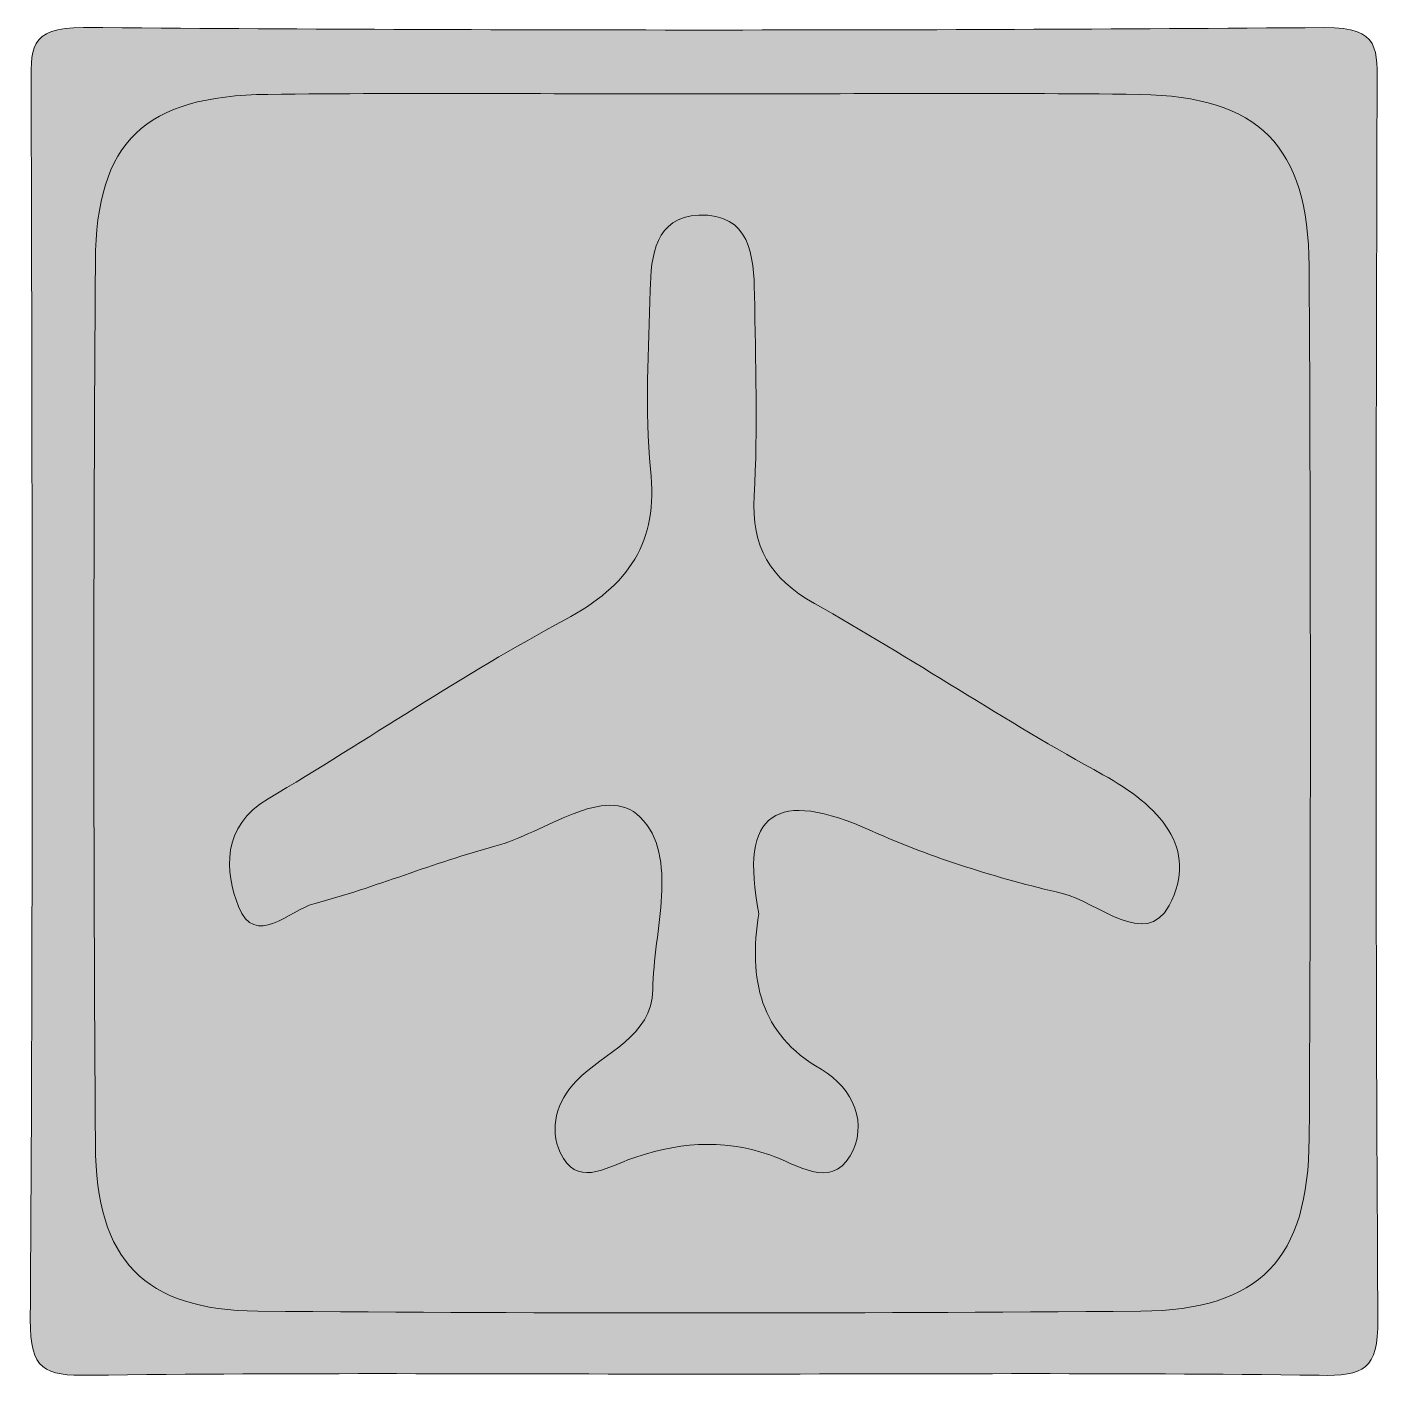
# Model space of a CAD drawing. Header units: inches. Extents: x 2027.6 to 2076, y 1148.1 to 1196.3.
import ezdxf

# ---------------------------------------------------------------- set-up
doc = ezdxf.new("R2010")
doc.units = ezdxf.units.IN
doc.header["$MEASUREMENT"] = 0
doc.layers.add('Layer 1', color=7, linetype='Continuous')

# ---------------------------------------------------------------- blocks, each defined once
blk = doc.blocks.new('block 3')
at = {"layer": 'Layer 1', "true_color": 0xfbfbfb}
h = blk.add_hatch(color=7, dxfattribs=at)
edge = h.paths.add_edge_path()
edge.add_spline(control_points=[(2051.804, 1148.196), (2044.484, 1148.196), (2037.165, 1148.252), (2029.848, 1148.153), (2028.245, 1148.131), (2027.733, 1148.338), (2027.745, 1150.141), (2027.843, 1164.777), (2027.814, 1179.416), (2027.776, 1194.053), (2027.772, 1195.452), (2027.63, 1196.28), (2029.646, 1196.265), (2044.415, 1196.146), (2059.187, 1196.146), (2073.956, 1196.264), (2075.966, 1196.28), (2075.832, 1195.46), (2075.828, 1194.055), (2075.789, 1179.418), (2075.762, 1164.78), (2075.858, 1150.144), (2075.87, 1148.347), (2075.367, 1148.131), (2073.759, 1148.152), (2066.441, 1148.252), (2059.122, 1148.196), (2051.804, 1148.196)], knot_values=[0, 0, 0, 0, 1, 1, 1, 2, 2, 2, 3, 3, 3, 4, 4, 4, 5, 5, 5, 6, 6, 6, 7, 7, 7, 8, 8, 8, 9, 9, 9, 9], degree=3, periodic=1)
at = {"layer": 'Layer 1', "true_color": 0xffffff}
h = blk.add_hatch(color=7, dxfattribs=at)
edge = h.paths.add_edge_path()
edge.add_spline(control_points=[(2051.796, 1193.892), (2056.984, 1193.891), (2062.173, 1193.948), (2067.36, 1193.874), (2071.598, 1193.813), (2073.379, 1192.033), (2073.403, 1187.745), (2073.462, 1177.37), (2073.461, 1166.992), (2073.405, 1156.616), (2073.382, 1152.309), (2071.646, 1150.476), (2067.396, 1150.442), (2056.887, 1150.357), (2046.376, 1150.355), (2035.867, 1150.443), (2031.806, 1150.478), (2030.097, 1152.257), (2030.069, 1156.381), (2029.997, 1166.891), (2029.996, 1177.401), (2030.068, 1187.909), (2030.099, 1192.206), (2031.834, 1193.825), (2036.231, 1193.878), (2041.419, 1193.94), (2046.607, 1193.893), (2051.796, 1193.892)], knot_values=[0, 0, 0, 0, 1, 1, 1, 2, 2, 2, 3, 3, 3, 4, 4, 4, 5, 5, 5, 6, 6, 6, 7, 7, 7, 8, 8, 8, 9, 9, 9, 9], degree=3, periodic=1)
at = {"layer": 'Layer 1', "true_color": 0xfdfdfd}
h = blk.add_hatch(color=7, dxfattribs=at)
edge = h.paths.add_edge_path()
edge.add_spline(control_points=[(2053.753, 1164.625), (2053.387, 1162.289), (2053.779, 1160.346), (2055.976, 1159.077), (2057.157, 1158.396), (2057.669, 1157.092), (2057.014, 1155.982), (2056.31, 1154.793), (2055.1, 1155.688), (2054.147, 1156.02), (2052.422, 1156.619), (2050.763, 1156.461), (2049.08, 1155.839), (2048.264, 1155.536), (2047.227, 1154.878), (2046.667, 1156.102), (2046.267, 1156.978), (2046.523, 1157.911), (2047.248, 1158.668), (2048.23, 1159.693), (2049.94, 1160.227), (2049.966, 1161.921), (2049.997, 1164.023), (2050.928, 1166.681), (2049.517, 1168.081), (2048.285, 1169.306), (2046.089, 1167.506), (2044.33, 1167.036), (2042.15, 1166.454), (2040.053, 1165.563), (2037.872, 1164.987), (2037.008, 1164.759), (2035.772, 1163.391), (2035.181, 1164.887), (2034.69, 1166.128), (2034.567, 1167.748), (2036.236, 1168.735), (2039.787, 1170.834), (2043.203, 1173.176), (2046.832, 1175.125), (2049.132, 1176.361), (2050.162, 1177.862), (2049.891, 1180.496), (2049.673, 1182.604), (2049.834, 1184.755), (2049.877, 1186.886), (2049.902, 1188.116), (2050.06, 1189.509), (2051.611, 1189.566), (2053.451, 1189.635), (2053.578, 1188.109), (2053.6, 1186.737), (2053.638, 1184.34), (2053.721, 1181.937), (2053.59, 1179.545), (2053.49, 1177.718), (2054.148, 1176.604), (2055.743, 1175.705), (2059.219, 1173.744), (2062.54, 1171.507), (2066.039, 1169.592), (2068.046, 1168.494), (2069.494, 1166.971), (2068.406, 1164.926), (2067.565, 1163.343), (2065.854, 1165.059), (2064.593, 1165.354), (2062.272, 1165.898), (2059.95, 1166.607), (2057.781, 1167.586), (2054.378, 1169.121), (2053.047, 1168.28), (2053.753, 1164.625)], knot_values=[0, 0, 0, 0, 1, 1, 1, 2, 2, 2, 3, 3, 3, 4, 4, 4, 5, 5, 5, 6, 6, 6, 7, 7, 7, 8, 8, 8, 9, 9, 9, 10, 10, 10, 11, 11, 11, 12, 12, 12, 13, 13, 13, 14, 14, 14, 15, 15, 15, 16, 16, 16, 17, 17, 17, 18, 18, 18, 19, 19, 19, 20, 20, 20, 21, 21, 21, 22, 22, 22, 23, 23, 23, 24, 24, 24, 24], degree=3, periodic=1)
at = {"layer": 'Layer 1', "lineweight": 0}
for points, knots in [([(2051.804, 1148.196), (2044.484, 1148.196), (2037.165, 1148.252), (2029.848, 1148.153), (2028.245, 1148.131), (2027.733, 1148.338), (2027.745, 1150.141), (2027.843, 1164.777), (2027.814, 1179.416), (2027.776, 1194.053), (2027.772, 1195.452), (2027.63, 1196.28), (2029.646, 1196.265), (2044.415, 1196.146), (2059.187, 1196.146), (2073.956, 1196.264), (2075.966, 1196.28), (2075.832, 1195.46), (2075.828, 1194.055), (2075.789, 1179.418), (2075.762, 1164.78), (2075.858, 1150.144), (2075.87, 1148.347), (2075.367, 1148.131), (2073.759, 1148.152), (2066.441, 1148.252), (2059.122, 1148.196), (2051.804, 1148.196)], [0, 0, 0, 0, 1, 1, 1, 2, 2, 2, 3, 3, 3, 4, 4, 4, 5, 5, 5, 6, 6, 6, 7, 7, 7, 8, 8, 8, 9, 9, 9, 9]), ([(2051.796, 1193.892), (2056.984, 1193.891), (2062.173, 1193.948), (2067.36, 1193.874), (2071.598, 1193.813), (2073.379, 1192.033), (2073.403, 1187.745), (2073.462, 1177.37), (2073.461, 1166.992), (2073.405, 1156.616), (2073.382, 1152.309), (2071.646, 1150.476), (2067.396, 1150.442), (2056.887, 1150.357), (2046.376, 1150.355), (2035.867, 1150.443), (2031.806, 1150.478), (2030.097, 1152.257), (2030.069, 1156.381), (2029.997, 1166.891), (2029.996, 1177.401), (2030.068, 1187.909), (2030.099, 1192.206), (2031.834, 1193.825), (2036.231, 1193.878), (2041.419, 1193.94), (2046.607, 1193.893), (2051.796, 1193.892)], [0, 0, 0, 0, 1, 1, 1, 2, 2, 2, 3, 3, 3, 4, 4, 4, 5, 5, 5, 6, 6, 6, 7, 7, 7, 8, 8, 8, 9, 9, 9, 9]), ([(2053.753, 1164.625), (2053.387, 1162.289), (2053.779, 1160.346), (2055.976, 1159.077), (2057.157, 1158.396), (2057.669, 1157.092), (2057.014, 1155.982), (2056.31, 1154.793), (2055.1, 1155.688), (2054.147, 1156.02), (2052.422, 1156.619), (2050.763, 1156.461), (2049.08, 1155.839), (2048.264, 1155.536), (2047.227, 1154.878), (2046.667, 1156.102), (2046.267, 1156.978), (2046.523, 1157.911), (2047.248, 1158.668), (2048.23, 1159.693), (2049.94, 1160.227), (2049.966, 1161.921), (2049.997, 1164.023), (2050.928, 1166.681), (2049.517, 1168.081), (2048.285, 1169.306), (2046.089, 1167.506), (2044.33, 1167.036), (2042.15, 1166.454), (2040.053, 1165.563), (2037.872, 1164.987), (2037.008, 1164.759), (2035.772, 1163.391), (2035.181, 1164.887), (2034.69, 1166.128), (2034.567, 1167.748), (2036.236, 1168.735), (2039.787, 1170.834), (2043.203, 1173.176), (2046.832, 1175.125), (2049.132, 1176.361), (2050.162, 1177.862), (2049.891, 1180.496), (2049.673, 1182.604), (2049.834, 1184.755), (2049.877, 1186.886), (2049.902, 1188.116), (2050.06, 1189.509), (2051.611, 1189.566), (2053.451, 1189.635), (2053.578, 1188.109), (2053.6, 1186.737), (2053.638, 1184.34), (2053.721, 1181.937), (2053.59, 1179.545), (2053.49, 1177.718), (2054.148, 1176.604), (2055.743, 1175.705), (2059.219, 1173.744), (2062.54, 1171.507), (2066.039, 1169.592), (2068.046, 1168.494), (2069.494, 1166.971), (2068.406, 1164.926), (2067.565, 1163.343), (2065.854, 1165.059), (2064.593, 1165.354), (2062.272, 1165.898), (2059.95, 1166.607), (2057.781, 1167.586), (2054.378, 1169.121), (2053.047, 1168.28), (2053.753, 1164.625)], [0, 0, 0, 0, 1, 1, 1, 2, 2, 2, 3, 3, 3, 4, 4, 4, 5, 5, 5, 6, 6, 6, 7, 7, 7, 8, 8, 8, 9, 9, 9, 10, 10, 10, 11, 11, 11, 12, 12, 12, 13, 13, 13, 14, 14, 14, 15, 15, 15, 16, 16, 16, 17, 17, 17, 18, 18, 18, 19, 19, 19, 20, 20, 20, 21, 21, 21, 22, 22, 22, 23, 23, 23, 24, 24, 24, 24])]:
    blk.add_open_spline(points, degree=3, knots=knots, dxfattribs=at)
blk = doc.blocks.new('block 2')
at = {"layer": 'Layer 1'}
blk.add_blockref('block 3', (0, 0), dxfattribs=at)

msp = doc.modelspace()

# ---------------------------------------------------------------- block references
at = {"layer": 'Layer 1'}
msp.add_blockref('block 2', (0, 0), dxfattribs=at)

doc.saveas('drawing.dxf')
